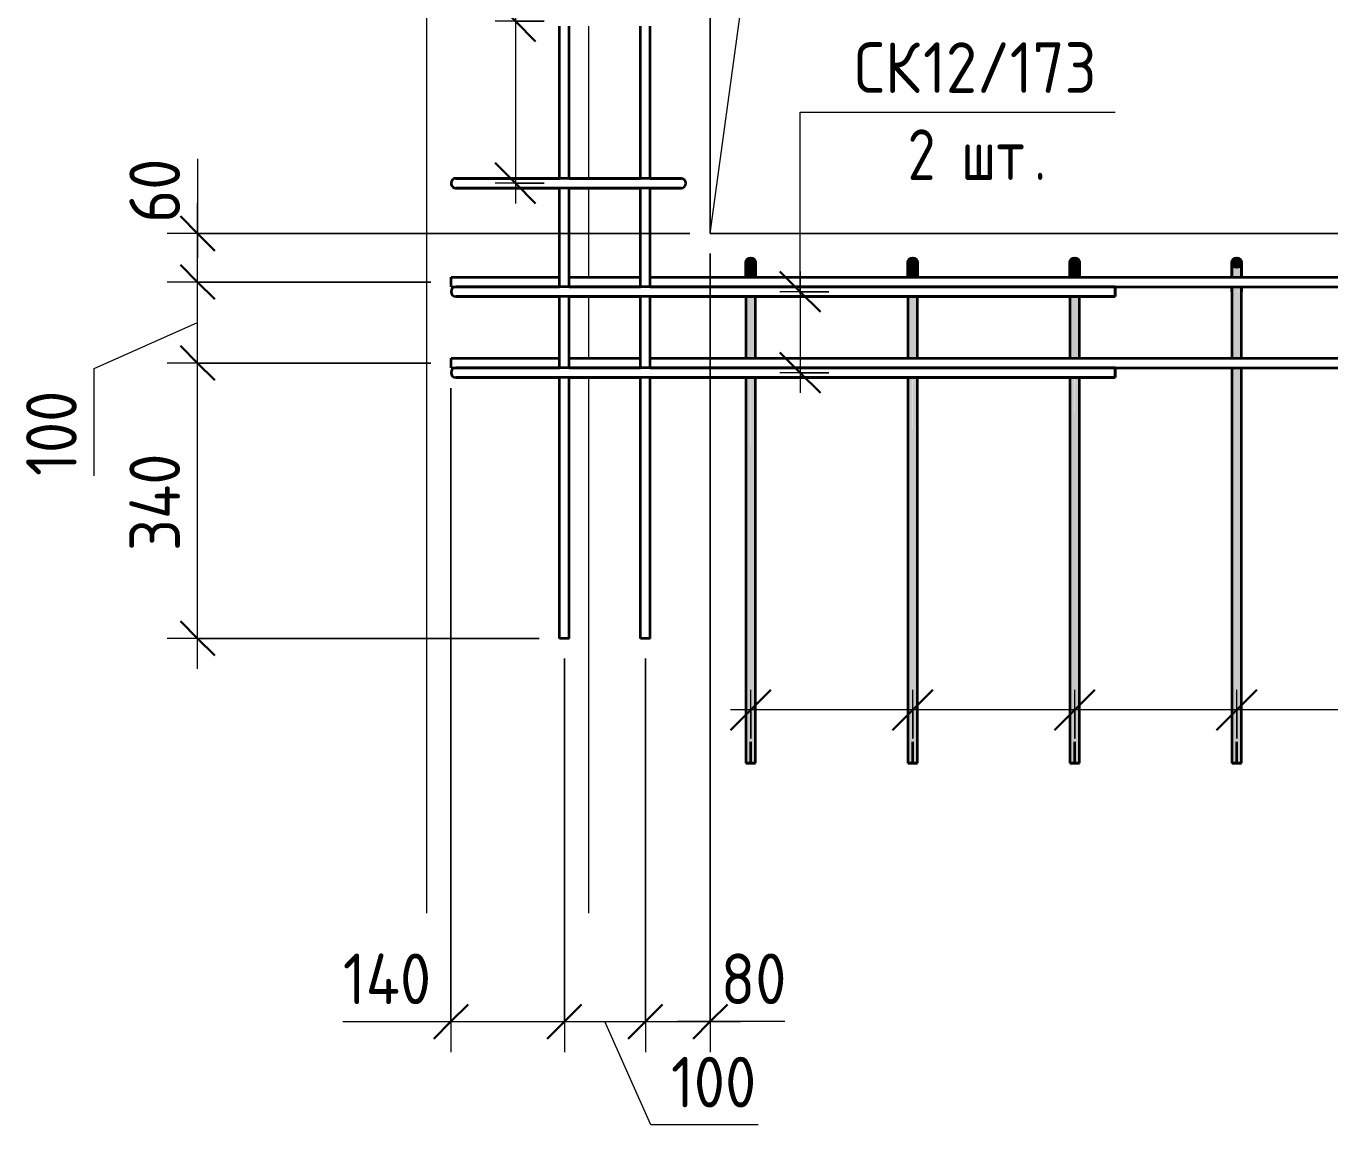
# Model space of a CAD drawing. Header units: millimetres. Extents: x -42469 to 17648, y -5898 to 81170.
# Drawn here: x 14429 to 16039, y -751 to 606 of the extents above; entities that cross this region are included whole.
import ezdxf

# ---------------------------------------------------------------- set-up
doc = ezdxf.new("R2010")
doc.units = ezdxf.units.MM
for name, color, linetype, lineweight in [('AA_Dim', 7, 'Continuous', 9), ('AA_Dim-25', 7, 'Continuous', 9), ('AA_Oformlenie', 7, 'Continuous', 9), ('AA_Vinoska', 7, 'Continuous', 9), ('AF_Okno', 7, 'Continuous', 18), ('AF_Stena_Опалубка', 253, 'Continuous', 18), ('KR_Armatura_Tonkie', 7, 'Continuous', 20)]:
    doc.layers.add(name, color=color, linetype=linetype, lineweight=lineweight)
doc.styles.add('ISOCPEUR_10', font='isocpeur.ttf', dxfattribs={"width": 0.9, "height": 62.5})
doc.styles.add('ISOCPEUR_11', font='isocpeur.ttf', dxfattribs={"width": 0.8, "height": 62.5})
doc.dimstyles.new('00_Точн_3_знака__прозр__3', dxfattribs={"dimscale": 304.8, "dimtxt": 62.248823, "dimasz": 0.139436, "dimexe": 0.123031, "dimexo": 0.082021, "dimgap": 0.008202, "dimtad": 1, "dimdec": 3, "dimrnd": 0.001, "dimdsep": 46, "dimtxsty": 'ISOCPEUR_10', "dimblk1": 'OBLIQUE', "dimblk2": 'OBLIQUE', "dimsah": 1, "dimcen": 0.09, "dimdle": 0.123031, "dimazin": 0, "dimtfac": 1, "dimtdec": 4, "dimtix": 1, "dimtmove": 1, "dimatfit": 3, "dimfxl": 1, "dimtvp": 1, "dimtolj": 1, "dimtzin": 0, "dimlwd": 18, "dimlwe": 18, "dimarcsym": 2})
doc.dimstyles.new('00_Точн_3_знака__прозр__4', dxfattribs={"dimscale": 304.8, "dimtxt": 62.248823, "dimasz": 0.139436, "dimexe": 0.123031, "dimexo": 0.082021, "dimgap": 0.008202, "dimtad": 1, "dimdec": 3, "dimrnd": 0.001, "dimdsep": 46, "dimtxsty": 'ISOCPEUR_10', "dimblk1": 'OBLIQUE', "dimblk2": 'OBLIQUE', "dimsah": 1, "dimcen": 0.09, "dimdle": 0.123031, "dimazin": 0, "dimtfac": 1, "dimtdec": 4, "dimtix": 1, "dimtmove": 0, "dimatfit": 3, "dimfxl": 1, "dimtvp": 1, "dimtolj": 1, "dimtzin": 0, "dimlwd": 18, "dimlwe": 18, "dimarcsym": 2})
doc.dimstyles.new('10_Раскладка_арматуры_с_засечками', dxfattribs={"dimscale": 304.8, "dimtxt": 0.18, "dimasz": 0.164042, "dimexe": 0.082021, "dimexo": 0, "dimgap": 0, "dimtad": 1, "dimdec": 3, "dimrnd": 0.001, "dimdsep": 46, "dimtxsty": 'ISOCPEUR_11', "dimblk1": 'OBLIQUE', "dimblk2": 'OBLIQUE', "dimsah": 1, "dimcen": 0.09, "dimdle": 0.082021, "dimazin": 0, "dimtfac": 1, "dimtdec": 4, "dimtix": 1, "dimtmove": 0, "dimatfit": 3, "dimfxl": 1, "dimtvp": 1, "dimtolj": 1, "dimtzin": 0, "dimlwd": 18, "dimlwe": 18, "dimarcsym": 2})
doc.dimstyles.new('10_Раскладка_арматуры_с_засечками_5', dxfattribs={"dimscale": 304.8, "dimtxt": 0.18, "dimasz": 0.164042, "dimexe": 0.082021, "dimexo": 0, "dimgap": 0, "dimtad": 1, "dimdec": 3, "dimrnd": 0.001, "dimdsep": 46, "dimtxsty": 'ISOCPEUR_11', "dimblk1": 'OBLIQUE', "dimblk2": 'OBLIQUE', "dimsah": 1, "dimcen": 0.09, "dimdle": 0.082021, "dimazin": 0, "dimtfac": 1, "dimtdec": 4, "dimtix": 1, "dimtmove": 2, "dimatfit": 3, "dimfxl": 1, "dimtvp": 1, "dimtolj": 1, "dimtzin": 0, "dimlwd": 18, "dimlwe": 18, "dimarcsym": 2})

# ---------------------------------------------------------------- blocks, each defined once
blk = doc.blocks.new('231_Отверстие прямоугольное в стене _Окно_Стена_ - Отверстие прямоугольное с обрамлением-4137425-Схема обрамления отверстия в стене 1500х2500')
at = {"layer": 'AF_Okno', "lineweight": 9}
blk.add_line((-36779.9, 350), (-36479.9, 2550), dxfattribs=at)
blk = doc.blocks.new('350_Стержень П торец СК-СГ _НесАрм_РабПлоск_ - 350_Стержень П торец СК-СГ _НесАрм_РабПлоск_-4048872-Схема обрамления отверстия в стене 1500х2500')
at = {"layer": 'KR_Armatura_Tonkie', "lineweight": 35}
for points in [[(-36729.9, 308), (-36728.3, 308.2), (-36726.9, 308.8), (-36725.6, 309.8), (-36724.7, 311), (-36724.1, 312.6), (-36723.9, 314), (-36724.1, 315.6), (-36724.7, 317), (-36725.6, 318.2), (-36726.9, 319.2), (-36728.3, 319.8), (-36729.9, 320), (-36731.4, 319.8), (-36732.9, 319.2), (-36734.1, 318.2), (-36735.1, 317), (-36735.7, 315.6), (-36735.9, 314), (-36735.7, 312.4), (-36735.1, 311), (-36734.1, 309.8), (-36732.9, 308.8), (-36731.4, 308.2)], [(-36729.9, 296), (-36729.9, 308), (-36731.4, 308.2), (-36733.3, 309.1), (-36734.7, 310.5), (-36735.3, 311.6), (-36735.7, 312.7), (-36735.6, 309.8), (-36735.9, 308.1), (-36735.8, 296), (-36733.3, 296)], [(-36735.8, 308.6), (-36735.7, 311.1), (-36735.8, 308.8)], [(-36729.9, 296), (-36723.9, 296.3), (-36724.1, 312.4), (-36725.1, 310.5), (-36726.5, 309.1), (-36726.9, 308.8), (-36728.8, 308.1), (-36729.9, 308), (-36729.9, 299)], [(-36723.9, 307.3), (-36724.1, 309.7), (-36724, 308.1), (-36723.9, 307.4)]]:
    blk.add_hatch(color=256, dxfattribs=at).paths.add_polyline_path(points)
h = blk.add_hatch(color=256, dxfattribs=at)
h.paths.add_polyline_path([(-36729.9, -303.9), (-36730.2, 172), (-36735.9, 172), (-36735.7, -303.9), (-36731.4, -303.9)])
h.paths.add_polyline_path([(-36731.6, 196), (-36729.9, 196), (-36729.9, 272), (-36735.9, 272), (-36735.7, 196), (-36732.9, 196)])
h = blk.add_hatch(color=256, dxfattribs=at)
h.paths.add_polyline_path([(-36729.9, -303.9), (-36723.9, -303.9), (-36724.1, 172), (-36729.9, 172), (-36729.9, -210.3)])
h.paths.add_polyline_path([(-36727.1, 196), (-36723.9, 196), (-36724.1, 272), (-36729.9, 272), (-36729.9, 196), (-36728.3, 196)])
at = {"layer": 'AA_Oformlenie'}
for start, end in [(90, 270), (270, 90)]:
    blk.add_arc((-36729.9, 314), 6, start, end, dxfattribs=at)
at = {"layer": 'KR_Armatura_Tonkie', "lineweight": 35}
for p, q in [((-36735.9, 272), (-36735.9, 196)), ((-36723.9, 196), (-36723.9, 272)), ((-36735.9, 172), (-36735.9, -303.9)), ((-36723.9, -303.9), (-36723.9, 172)), ((-36729.9, -303.9), (-36729.9, -277.9)), ((-36729.9, -303.9), (-36729.9, -277.9)), ((-36729.9, -303.9), (-36735.9, -303.9)), ((-36735.7, -303.9), (-36729.9, -303.9)), ((-36729.9, -303.9), (-36735.7, -303.9)), ((-36735.7, -303.9), (-36729.9, -303.9)), ((-36729.9, -303.9), (-36724.1, -303.9)), ((-36723.9, -303.9), (-36729.9, -303.9)), ((-36729.9, -303.9), (-36724.1, -303.9)), ((-36724.1, -303.9), (-36729.9, -303.9))]:
    blk.add_line(p, q, dxfattribs=at)
at = {"layer": 'KR_Armatura_Tonkie', "lineweight": 35, "flags": 128}
for points in [[(-36735.9, 314), (-36735.9, 312), (-36735.9, 306.4), (-36735.9, 297.6), (-36735.9, 296)], [(-36735.9, 296), (-36735.9, 300.2), (-36735.9, 308.2), (-36735.9, 312.9), (-36735.9, 314)], [(-36723.9, 296), (-36723.9, 300.2), (-36723.9, 308.2), (-36723.9, 312.9), (-36723.9, 314)], [(-36723.9, 314), (-36723.9, 312), (-36723.9, 306.4), (-36723.9, 297.6), (-36723.9, 296)]]:
    blk.add_lwpolyline(points, dxfattribs=at)
at = {"layer": 'KR_Armatura_Tonkie', "lineweight": 35}
blk.add_circle((-36729.9, 314), 6, dxfattribs=at)
blk = doc.blocks.new('350_Стержень П торец СК-СГ _НесАрм_РабПлоск_ - 350_Стержень П торец СК-СГ _НесАрм_РабПлоск_-V51-Схема обрамления отверстия в стене 1500х2500')
at = {"layer": 'KR_Armatura_Tonkie', "lineweight": 35}
for points in [[(-35329.9, 308), (-35328.3, 308.2), (-35326.9, 308.8), (-35325.6, 309.8), (-35324.7, 311), (-35324.1, 312.6), (-35323.9, 314), (-35324.1, 315.6), (-35324.7, 317), (-35325.6, 318.2), (-35326.9, 319.2), (-35328.3, 319.8), (-35329.9, 320), (-35331.4, 319.8), (-35332.9, 319.2), (-35334.1, 318.2), (-35335.1, 317), (-35335.7, 315.6), (-35335.9, 314), (-35335.7, 312.4), (-35335.1, 311), (-35334.1, 309.7), (-35332.9, 308.8), (-35331.4, 308.2)], [(-35333.3, 296), (-35329.9, 296), (-35329.9, 308), (-35331.4, 308.2), (-35333.3, 309.1), (-35334.7, 310.5), (-35335.3, 311.6), (-35335.7, 312.7), (-35335.6, 309.8), (-35335.9, 308.1), (-35335.8, 296), (-35333.9, 296)], [(-35335.8, 308.6), (-35335.7, 311.1), (-35335.8, 308.8)], [(-35328.2, 296), (-35323.9, 296.3), (-35324.1, 312.4), (-35325.1, 310.5), (-35326.5, 309.1), (-35326.9, 308.8), (-35328.8, 308.1), (-35329.9, 308), (-35329.9, 296)], [(-35323.9, 307.3), (-35324.1, 309.7), (-35324, 308.1), (-35323.9, 307.4)]]:
    blk.add_hatch(color=256, dxfattribs=at).paths.add_polyline_path(points)
h = blk.add_hatch(color=256, dxfattribs=at)
h.paths.add_polyline_path([(-35329.9, -303.9), (-35330.2, 172), (-35335.9, 172), (-35335.7, -303.9), (-35331.4, -303.9)])
h.paths.add_polyline_path([(-35331.6, 196), (-35329.9, 196), (-35329.9, 272), (-35335.9, 272), (-35335.7, 196), (-35332.9, 196)])
h = blk.add_hatch(color=256, dxfattribs=at)
h.paths.add_polyline_path([(-35329.9, -303.9), (-35323.9, -303.9), (-35324.1, 172), (-35329.9, 172), (-35329.9, -210.3)])
h.paths.add_polyline_path([(-35327.1, 196), (-35323.9, 196), (-35324.1, 272), (-35329.9, 272), (-35329.9, 196), (-35328.3, 196)])
at = {"layer": 'AA_Oformlenie'}
for start, end in [(90, 270), (270, 90)]:
    blk.add_arc((-35329.9, 314), 6, start, end, dxfattribs=at)
at = {"layer": 'KR_Armatura_Tonkie', "lineweight": 35}
for p, q in [((-35335.9, 272), (-35335.9, 196)), ((-35323.9, 196), (-35323.9, 272)), ((-35335.9, 172), (-35335.9, -303.9)), ((-35323.9, -303.9), (-35323.9, 172)), ((-35329.9, -303.9), (-35329.9, -277.9)), ((-35329.9, -303.9), (-35329.9, -277.9)), ((-35329.9, -303.9), (-35335.9, -303.9)), ((-35335.7, -303.9), (-35329.9, -303.9)), ((-35329.9, -303.9), (-35335.7, -303.9)), ((-35335.7, -303.9), (-35329.9, -303.9)), ((-35329.9, -303.9), (-35324.1, -303.9)), ((-35323.9, -303.9), (-35329.9, -303.9)), ((-35329.9, -303.9), (-35324.1, -303.9)), ((-35324.1, -303.9), (-35329.9, -303.9))]:
    blk.add_line(p, q, dxfattribs=at)
at = {"layer": 'KR_Armatura_Tonkie', "lineweight": 35, "flags": 128}
for points in [[(-35335.9, 314), (-35335.9, 312), (-35335.9, 306.4), (-35335.9, 297.6), (-35335.9, 296)], [(-35335.9, 296), (-35335.9, 300.2), (-35335.9, 308.2), (-35335.9, 312.9), (-35335.9, 314)], [(-35323.9, 296), (-35323.9, 300.2), (-35323.9, 308.2), (-35323.9, 312.9), (-35323.9, 314)], [(-35323.9, 314), (-35323.9, 312), (-35323.9, 306.4), (-35323.9, 297.6), (-35323.9, 296)]]:
    blk.add_lwpolyline(points, dxfattribs=at)
at = {"layer": 'KR_Armatura_Tonkie', "lineweight": 35}
blk.add_circle((-35329.9, 314), 6, dxfattribs=at)
blk = doc.blocks.new('350_Стержень П торец СК-СГ _НесАрм_РабПлоск_ - 350_Стержень П торец СК-СГ _НесАрм_РабПлоск_-V52-Схема обрамления отверстия в стене 1500х2500')
at = {"layer": 'KR_Armatura_Tonkie', "lineweight": 35}
for points in [[(-36129.9, 308), (-36128.3, 308.2), (-36126.9, 308.8), (-36125.6, 309.8), (-36124.7, 311), (-36124.1, 312.6), (-36123.9, 314), (-36124.1, 315.6), (-36124.7, 317), (-36125.6, 318.2), (-36126.9, 319.2), (-36128.3, 319.8), (-36129.9, 320), (-36131.4, 319.8), (-36132.9, 319.2), (-36134.1, 318.2), (-36135.1, 317), (-36135.7, 315.6), (-36135.9, 314), (-36135.7, 312.4), (-36135.1, 311), (-36134.1, 309.8), (-36132.9, 308.8), (-36131.4, 308.2)], [(-36123.9, 307.3), (-36124.1, 309.7), (-36124, 308.1), (-36123.9, 307.4)]]:
    blk.add_hatch(color=256, dxfattribs=at).paths.add_polyline_path(points)
h = blk.add_hatch(color=256, dxfattribs=at)
h.paths.add_polyline_path([(-36129.9, 278), (-36129.9, 284), (-36135.4, 284), (-36135.7, 278), (-36131.4, 278)])
h.paths.add_polyline_path([(-36129.9, 296), (-36129.9, 308), (-36131.4, 308.2), (-36133.3, 309.1), (-36134.7, 310.5), (-36135.3, 311.6), (-36135.7, 312.7), (-36135.6, 309.8), (-36135.9, 308.1), (-36135.8, 296), (-36133, 296)])
h = blk.add_hatch(color=256, dxfattribs=at)
h.paths.add_polyline_path([(-36135.9, 278), (-36135.6, 284), (-36135.7, 284), (-36135.8, 282.4)])
h.paths.add_polyline_path([(-36135.8, 308.6), (-36135.7, 311.1), (-36135.8, 308.8)])
h = blk.add_hatch(color=256, dxfattribs=at)
h.paths.add_polyline_path([(-36124.1, 278), (-36123.9, 278.1), (-36124.1, 284), (-36129.9, 284), (-36129.9, 278), (-36124.3, 278)])
h.paths.add_polyline_path([(-36125, 296), (-36123.9, 296.3), (-36124.1, 312.4), (-36125.1, 310.5), (-36126.5, 309.1), (-36126.9, 308.8), (-36128.8, 308.1), (-36129.9, 308), (-36129.9, 296), (-36125.4, 296)])
h = blk.add_hatch(color=256, dxfattribs=at)
h.paths.add_polyline_path([(-36129.9, -303.9), (-36130.1, 184), (-36135.9, 184), (-36135.7, -303.9), (-36131.4, -303.9)])
h.paths.add_polyline_path([(-36135.7, 196), (-36129.9, 196), (-36129.9, 278), (-36135.9, 277.7), (-36135.9, 196)])
h = blk.add_hatch(color=256, dxfattribs=at)
h.paths.add_polyline_path([(-36129.9, -303.9), (-36123.9, -303.9), (-36124.1, 184), (-36129.9, 184), (-36129.9, -210.3)])
h.paths.add_polyline_path([(-36125.8, 196), (-36123.9, 196), (-36124.1, 278), (-36129.9, 277.7), (-36129.9, 196), (-36126.9, 196)])
at = {"layer": 'AA_Oformlenie'}
for start, end in [(90, 270), (270, 90)]:
    blk.add_arc((-36129.9, 314), 6, start, end, dxfattribs=at)
at = {"layer": 'KR_Armatura_Tonkie', "lineweight": 35}
for p, q in [((-36135.9, 284), (-36135.9, 278)), ((-36135.9, 278), (-36135.9, 284)), ((-36135.9, 278), (-36135.9, 196)), ((-36123.9, 278), (-36123.9, 284)), ((-36123.9, 284), (-36123.9, 278)), ((-36123.9, 196), (-36123.9, 278)), ((-36135.9, 184), (-36135.9, -303.9)), ((-36123.9, -303.9), (-36123.9, 184)), ((-36129.9, -303.9), (-36129.9, -277.9)), ((-36129.9, -303.9), (-36129.9, -277.9)), ((-36129.9, -303.9), (-36135.9, -303.9)), ((-36135.7, -303.9), (-36129.9, -303.9)), ((-36129.9, -303.9), (-36135.7, -303.9)), ((-36135.7, -303.9), (-36129.9, -303.9)), ((-36129.9, -303.9), (-36124.1, -303.9)), ((-36123.9, -303.9), (-36129.9, -303.9)), ((-36129.9, -303.9), (-36124.1, -303.9)), ((-36124.1, -303.9), (-36129.9, -303.9))]:
    blk.add_line(p, q, dxfattribs=at)
at = {"layer": 'KR_Armatura_Tonkie', "lineweight": 35, "flags": 128}
for points in [[(-36135.9, 314), (-36135.9, 312), (-36135.9, 306.4), (-36135.9, 297.6), (-36135.9, 296)], [(-36135.9, 296), (-36135.9, 300.2), (-36135.9, 308.2), (-36135.9, 312.9), (-36135.9, 314)], [(-36123.9, 296), (-36123.9, 300.2), (-36123.9, 308.2), (-36123.9, 312.9), (-36123.9, 314)], [(-36123.9, 314), (-36123.9, 312), (-36123.9, 306.4), (-36123.9, 297.6), (-36123.9, 296)]]:
    blk.add_lwpolyline(points, dxfattribs=at)
at = {"layer": 'KR_Armatura_Tonkie', "lineweight": 35}
blk.add_circle((-36129.9, 314), 6, dxfattribs=at)
blk = doc.blocks.new('DIMBLOCK170-Схема обрамления отверстия в стене 1500х2500')
at = {"layer": 'AA_Dim-25', "lineweight": 30}
for p, q in [((15923.6, -238.4), (15948.6, -213.4)), ((16123.6, -238.4), (16148.6, -213.4)), ((15923.6, -238.4), (15898.6, -263.4)), ((16123.6, -238.4), (16098.6, -263.4))]:
    blk.add_line(p, q, dxfattribs=at)
at = {"layer": 'AA_Dim-25', "lineweight": 18}
for p, q in [((15923.6, -273.8), (15923.6, -213.4)), ((16123.6, -273.8), (16123.6, -213.4)), ((16123.6, -238.4), (15923.6, -238.4)), ((15923.6, -238.4), (15923.6, -273.8)), ((16123.6, -238.4), (16123.6, -273.8))]:
    blk.add_line(p, q, dxfattribs=at)
blk = doc.blocks.new('_Oblique')
at = {"color": 0, "linetype": 'ByBlock', "lineweight": -2}
blk.add_line((-0.5, -0.5), (0.5, 0.5), dxfattribs=at)
blk = doc.blocks.new('DIMBLOCK171-Схема обрамления отверстия в стене 1500х2500')
at = {"layer": 'AA_Dim-25', "lineweight": 30}
for p, q in [((15723.6, -238.4), (15748.6, -213.4)), ((15923.6, -238.4), (15948.6, -213.4)), ((15723.6, -238.4), (15698.6, -263.4)), ((15923.6, -238.4), (15898.6, -263.4))]:
    blk.add_line(p, q, dxfattribs=at)
at = {"layer": 'AA_Dim-25', "lineweight": 18}
for p, q in [((15723.6, -273.8), (15723.6, -213.4)), ((15923.6, -273.8), (15923.6, -213.4)), ((15923.6, -238.4), (15723.6, -238.4)), ((15723.6, -238.4), (15723.6, -273.8)), ((15923.6, -238.4), (15923.6, -273.8))]:
    blk.add_line(p, q, dxfattribs=at)
blk = doc.blocks.new('DIMBLOCK172-Схема обрамления отверстия в стене 1500х2500')
at = {"layer": 'AA_Dim-25', "lineweight": 30}
for p, q in [((15523.6, -238.4), (15548.6, -213.4)), ((15723.6, -238.4), (15748.6, -213.4)), ((15523.6, -238.4), (15498.6, -263.4)), ((15723.6, -238.4), (15698.6, -263.4))]:
    blk.add_line(p, q, dxfattribs=at)
at = {"layer": 'AA_Dim-25', "lineweight": 18}
for p, q in [((15523.6, -273.8), (15523.6, -213.4)), ((15723.6, -273.8), (15723.6, -213.4)), ((15723.6, -238.4), (15523.6, -238.4)), ((15523.6, -238.4), (15523.6, -273.8)), ((15723.6, -238.4), (15723.6, -273.8))]:
    blk.add_line(p, q, dxfattribs=at)
blk = doc.blocks.new('DIMBLOCK173-Схема обрамления отверстия в стене 1500х2500')
at = {"layer": 'AA_Dim-25', "lineweight": 30}
for p, q in [((15323.6, -238.4), (15348.6, -213.4)), ((15523.6, -238.4), (15548.6, -213.4)), ((15323.6, -238.4), (15298.6, -263.4)), ((15523.6, -238.4), (15498.6, -263.4))]:
    blk.add_line(p, q, dxfattribs=at)
at = {"layer": 'AA_Dim-25', "lineweight": 18}
for p, q in [((15323.6, -273.8), (15323.6, -213.4)), ((15523.6, -273.8), (15523.6, -213.4)), ((15523.6, -238.4), (15298.6, -238.4)), ((15323.6, -238.4), (15323.6, -273.8)), ((15523.6, -238.4), (15523.6, -273.8))]:
    blk.add_line(p, q, dxfattribs=at)
blk = doc.blocks.new('DIMBLOCK180-Схема обрамления отверстия в стене 1500х2500')
at = {"layer": 'AA_Dim-25', "lineweight": 30}
for p, q in [((14640.7, 190), (14619.5, 211.3)), ((14640.7, 190), (14662, 168.8)), ((14640.7, -150), (14619.5, -128.7)), ((14640.7, -150), (14662, -171.2))]:
    blk.add_line(p, q, dxfattribs=at)
at = {"layer": 'AA_Dim-25', "lineweight": 18}
for p, q in [((14928.6, 190), (14603.2, 190)), ((14640.7, -187.5), (14640.7, 190)), ((14640.7, 190), (14928.6, 190)), ((15062.6, -150), (14603.2, -150)), ((14640.7, -150), (15062.6, -150))]:
    blk.add_line(p, q, dxfattribs=at)
at = {"layer": 'AA_Dim-25', "color": 0, "lineweight": 18, "insert": (14556.6, -42.2), "char_height": 62.5, "width": 149.397, "attachment_point": 1, "rotation": 90, "line_spacing_factor": 1.149209, "style": 'ISOCPEUR_10'}
blk.add_mtext('340', dxfattribs=at)
blk = doc.blocks.new('DIMBLOCK181-Схема обрамления отверстия в стене 1500х2500')
at = {"layer": 'AA_Dim-25', "lineweight": 30}
for p, q in [((14640.7, 290), (14619.5, 311.3)), ((14640.7, 290), (14662, 268.8)), ((14640.7, 190), (14619.5, 211.3)), ((14640.7, 190), (14662, 168.8))]:
    blk.add_line(p, q, dxfattribs=at)
at = {"layer": 'AA_Dim-25', "lineweight": 18}
for p, q in [((14928.6, 290), (14603.2, 290)), ((14640.7, 190), (14640.7, 290)), ((14640.7, 290), (14928.6, 290)), ((14513.2, 183.4), (14640.7, 240)), ((14513.2, 50.6), (14513.2, 183.4)), ((14928.6, 190), (14603.2, 190)), ((14640.7, 190), (14928.6, 190))]:
    blk.add_line(p, q, dxfattribs=at)
at = {"layer": 'AA_Dim-25', "color": 0, "lineweight": 18, "insert": (14429.1, 50.6), "char_height": 62.5, "width": 129.286, "attachment_point": 1, "rotation": 90, "line_spacing_factor": 1.149209, "style": 'ISOCPEUR_10'}
blk.add_mtext('100', dxfattribs=at)
blk = doc.blocks.new('DIMBLOCK182-Схема обрамления отверстия в стене 1500х2500')
at = {"layer": 'AA_Dim-25', "lineweight": 18}
for p, q in [((14640.7, 442.1), (14640.7, 338.1)), ((14640.7, 290), (14640.7, 387.5)), ((15248.6, 350), (14603.2, 350)), ((14640.7, 350), (15248.6, 350)), ((14640.7, 338.1), (14640.7, 320)), ((14928.6, 290), (14603.2, 290)), ((14640.7, 290), (14928.6, 290))]:
    blk.add_line(p, q, dxfattribs=at)
at = {"layer": 'AA_Dim-25', "lineweight": 30}
for p, q in [((14640.7, 350), (14619.5, 371.2)), ((14640.7, 350), (14662, 328.7)), ((14640.7, 290), (14619.5, 311.3)), ((14640.7, 290), (14662, 268.8))]:
    blk.add_line(p, q, dxfattribs=at)
at = {"layer": 'AA_Dim-25', "color": 0, "lineweight": 18, "insert": (14556.6, 363.1), "char_height": 62.5, "width": 94.81, "attachment_point": 1, "rotation": 90, "line_spacing_factor": 1.149209, "style": 'ISOCPEUR_10'}
blk.add_mtext('60', dxfattribs=at)
blk = doc.blocks.new('DIMBLOCK183-Схема обрамления отверстия в стене 1500х2500')
at = {"layer": 'AA_Dim-25', "lineweight": 18}
for p, q in [((14953.6, 159), (14953.6, -660.7)), ((14953.6, -623.2), (14953.6, 159)), ((15093.6, -175), (15093.6, -660.7)), ((15093.6, -623.2), (15093.6, -175)), ((14820.1, -623.2), (14958.8, -623.2)), ((14916.1, -623.2), (15093.6, -623.2)), ((14958.8, -623.2), (15023.6, -623.2))]:
    blk.add_line(p, q, dxfattribs=at)
at = {"layer": 'AA_Dim-25', "lineweight": 30}
for p, q in [((14953.6, -623.2), (14974.9, -602)), ((15093.6, -623.2), (15114.9, -602)), ((14953.6, -623.2), (14932.4, -644.5)), ((15093.6, -623.2), (15072.4, -644.5))]:
    blk.add_line(p, q, dxfattribs=at)
at = {"layer": 'AA_Dim-25', "color": 0, "lineweight": 18, "insert": (14820.1, -539.1), "char_height": 62.5, "width": 136.469, "attachment_point": 1, "line_spacing_factor": 1.149209, "style": 'ISOCPEUR_10'}
blk.add_mtext('140', dxfattribs=at)
blk = doc.blocks.new('DIMBLOCK184-Схема обрамления отверстия в стене 1500х2500')
at = {"layer": 'AA_Dim-25', "lineweight": 18}
for p, q in [((15093.6, -175), (15093.6, -660.7)), ((15093.6, -623.2), (15093.6, -175)), ((15193.6, -175), (15193.6, -660.7)), ((15193.6, -623.2), (15193.6, -175)), ((15093.6, -623.2), (15193.6, -623.2)), ((15200.2, -750.7), (15143.6, -623.2)), ((15333, -750.7), (15200.2, -750.7))]:
    blk.add_line(p, q, dxfattribs=at)
at = {"layer": 'AA_Dim-25', "lineweight": 30}
for p, q in [((15093.6, -623.2), (15114.9, -602)), ((15193.6, -623.2), (15214.9, -602)), ((15093.6, -623.2), (15072.4, -644.5)), ((15193.6, -623.2), (15172.4, -644.5))]:
    blk.add_line(p, q, dxfattribs=at)
at = {"layer": 'AA_Dim-25', "color": 0, "lineweight": 18, "insert": (15225.2, -666.6), "char_height": 62.5, "width": 129.286, "attachment_point": 1, "line_spacing_factor": 1.149209, "style": 'ISOCPEUR_10'}
blk.add_mtext('100', dxfattribs=at)
blk = doc.blocks.new('DIMBLOCK185-Схема обрамления отверстия в стене 1500х2500')
at = {"layer": 'AA_Dim-25', "lineweight": 18}
for p, q in [((15273.6, 325), (15273.6, -660.7)), ((15273.6, -623.2), (15273.6, 325)), ((15193.6, -175), (15193.6, -660.7)), ((15193.6, -623.2), (15193.6, -175)), ((15193.6, -623.2), (15311.1, -623.2)), ((15261.7, -623.2), (15233.6, -623.2)), ((15365.7, -623.2), (15261.7, -623.2))]:
    blk.add_line(p, q, dxfattribs=at)
at = {"layer": 'AA_Dim-25', "lineweight": 30}
for p, q in [((15193.6, -623.2), (15214.9, -602)), ((15273.6, -623.2), (15294.9, -602)), ((15193.6, -623.2), (15172.4, -644.5)), ((15273.6, -623.2), (15252.4, -644.5))]:
    blk.add_line(p, q, dxfattribs=at)
at = {"layer": 'AA_Dim-25', "color": 0, "lineweight": 18, "insert": (15286.7, -539.1), "char_height": 62.5, "width": 94.81, "attachment_point": 1, "line_spacing_factor": 1.149209, "style": 'ISOCPEUR_10'}
blk.add_mtext('80', dxfattribs=at)
blk = doc.blocks.new('DIMBLOCK211-Схема обрамления отверстия в стене 1500х2500')
at = {"layer": 'AA_Dim-25', "lineweight": 30}
for p, q in [((15033.1, 812), (15008.1, 837)), ((15033.1, 812), (15058.1, 787)), ((15033.1, 612), (15008.1, 637)), ((15033.1, 612), (15058.1, 587))]:
    blk.add_line(p, q, dxfattribs=at)
at = {"layer": 'AA_Dim-25', "lineweight": 18}
for p, q in [((15068.5, 812), (15008.1, 812)), ((15033.1, 812), (15033.1, 612)), ((15033.1, 812), (15068.5, 812)), ((15068.5, 612), (15008.1, 612)), ((15033.1, 612), (15068.5, 612))]:
    blk.add_line(p, q, dxfattribs=at)
blk = doc.blocks.new('DIMBLOCK212-Схема обрамления отверстия в стене 1500х2500')
at = {"layer": 'AA_Dim-25', "lineweight": 30}
for p, q in [((15033.1, 612), (15008.1, 637)), ((15033.1, 612), (15058.1, 587)), ((15033.1, 412), (15008.1, 437)), ((15033.1, 412), (15058.1, 387))]:
    blk.add_line(p, q, dxfattribs=at)
at = {"layer": 'AA_Dim-25', "lineweight": 18}
for p, q in [((15068.5, 612), (15008.1, 612)), ((15033.1, 612), (15033.1, 387)), ((15033.1, 612), (15068.5, 612)), ((15068.5, 412), (15008.1, 412)), ((15033.1, 412), (15068.5, 412))]:
    blk.add_line(p, q, dxfattribs=at)
blk = doc.blocks.new('042_М_Арматуры - Диам длина поз _ Комментарий-3662934-Схема обрамления отверстия в стене 1500х2500')
at = {"layer": 'AA_Vinoska'}
blk.add_line((-34755.3, -236), (-34405.3, -236), dxfattribs=at)
blk = doc.blocks.new('DIMBLOCK217-Схема обрамления отверстия в стене 1500х2500')
at = {"layer": 'AA_Dim-25', "lineweight": 30}
for p, q in [((15384.6, 278), (15359.6, 303)), ((15384.6, 278), (15409.6, 253)), ((15384.6, 178), (15359.6, 203)), ((15384.6, 178), (15409.6, 153))]:
    blk.add_line(p, q, dxfattribs=at)
at = {"layer": 'AA_Dim-25', "lineweight": 18}
for p, q in [((15384.6, 303), (15384.6, 153)), ((15420, 278), (15359.6, 278)), ((15384.6, 278), (15420, 278)), ((15420, 178), (15359.6, 178)), ((15384.6, 178), (15420, 178))]:
    blk.add_line(p, q, dxfattribs=at)

msp = doc.modelspace()

# ---------------------------------------------------------------- linework, layer by layer
at = {"layer": 'AA_Vinoska'}
for p, q in [((15384.6908, 499.6577), (15423.6833, 499.6577)), ((15384.6908, 275.5444), (15384.6908, 499.6577))]:
    msp.add_line(p, q, dxfattribs=at)
at = {"layer": 'AF_Stena_Опалубка', "lineweight": 20}
for p, q in [((14923.6218, -489.2246), (14923.6218, 3050)), ((15273.6218, 350), (15273.6218, 2850)), ((15273.6218, 2850), (15273.6218, 350)), ((15123.6218, 418), (15123.6218, 606)), ((15123.6218, 296), (15123.6218, 406)), ((16773.6218, 350), (15273.6218, 350)), ((15273.6218, 350), (16773.6218, 350)), ((15123.6218, 196), (15123.6218, 272)), ((15123.6218, -489.2246), (15123.6218, 172))]:
    msp.add_line(p, q, dxfattribs=at)
at = {"layer": 'KR_Armatura_Tonkie', "lineweight": 35}
for p, q in [((15087.6218, 418), (15087.6218, 606)), ((15087.6218, 418), (15087.6218, 606)), ((15099.6218, 418), (15099.6218, 606)), ((15099.6218, 418), (15099.6218, 606)), ((15187.6218, 418), (15187.6218, 606)), ((15187.6218, 418), (15187.6218, 606)), ((15199.6218, 418), (15199.6218, 606)), ((15199.6218, 418), (15199.6218, 606)), ((15021.0776, 418), (14959.6218, 418)), ((14959.6218, 418), (14995.6218, 418)), ((15021.0776, 406), (14959.6218, 406)), ((14959.6218, 406), (14995.6218, 406)), ((14995.6218, 406), (14959.6218, 406)), ((14959.6218, 406), (14970.1659, 406)), ((14970.1659, 418), (14970.1659, 418)), ((14995.6218, 418), (14970.1659, 418)), ((14970.1659, 418), (15007.3315, 418)), ((14970.1659, 406), (15007.3315, 406)), ((14995.6218, 418), (15087.6218, 418)), ((15201.6218, 418), (14995.6218, 418)), ((14995.6218, 406), (15087.6218, 406)), ((15201.6218, 406), (14995.6218, 406)), ((15058.2432, 418), (15021.0776, 418)), ((15058.2432, 406), (15021.0776, 406)), ((15087.6218, 284), (15087.6218, 406)), ((15087.6218, 296), (15087.6218, 406)), ((15099.6218, 418), (15187.6218, 418)), ((15099.6218, 406), (15187.6218, 406)), ((15099.6218, 284), (15099.6218, 406)), ((15099.6218, 296), (15099.6218, 406)), ((15187.6218, 284), (15187.6218, 406)), ((15187.6218, 296), (15187.6218, 406)), ((15199.6218, 418), (15201.6218, 418)), ((15199.6218, 406), (15201.6218, 406)), ((15199.6218, 284), (15199.6218, 406)), ((15199.6218, 296), (15199.6218, 406)), ((15201.6218, 418), (15237.6218, 418)), ((15237.6218, 418), (15201.6218, 418)), ((15201.6218, 406), (15237.6218, 406)), ((15237.6218, 406), (15201.6218, 406)), ((14953.6218, 296), (15087.6218, 296)), ((14953.6218, 284), (14953.6218, 296)), ((14953.6218, 296), (15087.6218, 296)), ((14953.6218, 284), (14953.6218, 296)), ((15099.6218, 296), (15187.6218, 296)), ((15099.6218, 296), (15187.6218, 296)), ((15199.6218, 296), (16847.6218, 296)), ((15199.6218, 296), (16847.6218, 296)), ((14953.6218, 284), (15087.6218, 284)), ((14953.6218, 284), (15087.6218, 284)), ((14995.6218, 284), (14959.6218, 284)), ((14959.6218, 284), (14995.6218, 284)), ((15773.6218, 284), (14995.6218, 284)), ((14995.6218, 284), (15087.6218, 284)), ((15099.6218, 284), (15187.6218, 284)), ((15099.6218, 284), (15187.6218, 284)), ((15099.6218, 284), (15187.6218, 284)), ((15199.6218, 284), (16847.6218, 284)), ((15199.6218, 284), (16847.6218, 284)), ((15199.6218, 284), (15773.6218, 284)), ((15773.6218, 284), (15773.6218, 272)), ((15773.6218, 272), (15773.6218, 284)), ((14995.6218, 272), (14959.6218, 272)), ((14959.6218, 272), (14995.6218, 272)), ((15773.6218, 272), (14995.6218, 272)), ((14995.6218, 272), (15087.6218, 272)), ((15087.6218, 184), (15087.6218, 272)), ((15087.6218, 196), (15087.6218, 272)), ((15099.6218, 184), (15099.6218, 272)), ((15099.6218, 196), (15099.6218, 272)), ((15099.6218, 272), (15187.6218, 272)), ((15187.6218, 184), (15187.6218, 272)), ((15187.6218, 196), (15187.6218, 272)), ((15199.6218, 184), (15199.6218, 272)), ((15199.6218, 196), (15199.6218, 272)), ((15199.6218, 272), (15773.6218, 272)), ((14953.6218, 196), (15087.6218, 196)), ((14953.6218, 184), (14953.6218, 196)), ((14953.6218, 196), (15087.6218, 196)), ((14953.6218, 184), (14953.6218, 196)), ((15099.6218, 196), (15187.6218, 196)), ((15099.6218, 196), (15187.6218, 196)), ((15199.6218, 196), (16847.6218, 196)), ((15199.6218, 196), (16847.6218, 196)), ((14953.6218, 184), (15087.6218, 184)), ((14953.6218, 184), (15087.6218, 184)), ((14995.6218, 184), (14959.6218, 184)), ((14959.6218, 184), (14995.6218, 184)), ((15773.6218, 184), (14995.6218, 184)), ((14995.6218, 184), (15087.6218, 184)), ((15099.6218, 184), (15187.6218, 184)), ((15099.6218, 184), (15187.6218, 184)), ((15099.6218, 184), (15187.6218, 184)), ((15199.6218, 184), (16847.6218, 184)), ((15199.6218, 184), (16847.6218, 184)), ((15199.6218, 184), (15773.6218, 184)), ((15773.6218, 184), (15773.6218, 172)), ((15773.6218, 172), (15773.6218, 184)), ((14995.6218, 172), (14959.6218, 172)), ((14959.6218, 172), (14995.6218, 172)), ((15773.6218, 172), (14995.6218, 172)), ((14995.6218, 172), (15087.6218, 172)), ((15087.6218, -150), (15087.6218, 172)), ((15087.6218, -150), (15087.6218, 172)), ((15099.6218, -150), (15099.6218, 172)), ((15099.6218, -150), (15099.6218, 172)), ((15099.6218, 172), (15187.6218, 172)), ((15187.6218, -150), (15187.6218, 172)), ((15187.6218, -150), (15187.6218, 172)), ((15199.6218, -150), (15199.6218, 172)), ((15199.6218, -150), (15199.6218, 172)), ((15199.6218, 172), (15773.6218, 172)), ((15099.6218, -150), (15087.6218, -150)), ((15099.6218, -150), (15087.6218, -150)), ((15199.6218, -150), (15187.6218, -150)), ((15199.6218, -150), (15187.6218, -150))]:
    msp.add_line(p, q, dxfattribs=at)
for centre, start, end in [((14959.6218, 412), 90, 270), ((14959.6218, 412), 90, 270), ((14959.6218, 412), 120.3733816, 270), ((14959.6218, 412), 90, 120), ((15237.6218, 412), 270, 90), ((15237.6218, 412), 270, 90), ((14959.6218, 278), 90, 270), ((14959.6218, 278), 90, 270), ((14959.6218, 178), 90, 270), ((14959.6218, 178), 90, 270)]:
    msp.add_arc(centre, 6, start, end, dxfattribs=at)

# ---------------------------------------------------------------- block references
at = {"layer": 'AA_Vinoska'}
msp.add_blockref('042_М_Арматуры - Диам длина поз _ Комментарий-3662934-Схема обрамления отверстия в стене 1500х2500', (50178.9512, 735.6165), dxfattribs=at)
at = {"layer": 'AF_Okno', "lineweight": 20}
msp.add_blockref('231_Отверстие прямоугольное в стене _Окно_Стена_ - Отверстие прямоугольное с обрамлением-4137425-Схема обрамления отверстия в стене 1500х2500', (52053.4961, 0), dxfattribs=at)
at = {"layer": 'KR_Armatura_Tonkie', "lineweight": 35}
for name, p in [('350_Стержень П торец СК-СГ _НесАрм_РабПлоск_ - 350_Стержень П торец СК-СГ _НесАрм_РабПлоск_-4048872-Схема обрамления отверстия в стене 1500х2500', (52053.4961, 0)), ('350_Стержень П торец СК-СГ _НесАрм_РабПлоск_ - 350_Стержень П торец СК-СГ _НесАрм_РабПлоск_-V51-Схема обрамления отверстия в стене 1500х2500', (50853.4961, 0)), ('350_Стержень П торец СК-СГ _НесАрм_РабПлоск_ - 350_Стержень П торец СК-СГ _НесАрм_РабПлоск_-V51-Схема обрамления отверстия в стене 1500х2500', (51053.4961, 0)), ('350_Стержень П торец СК-СГ _НесАрм_РабПлоск_ - 350_Стержень П торец СК-СГ _НесАрм_РабПлоск_-V52-Схема обрамления отверстия в стене 1500х2500', (52053.4961, 0))]:
    msp.add_blockref(name, p, dxfattribs=at)

# ---------------------------------------------------------------- texts
at = {"layer": 'AA_Vinoska', "char_height": 62.5, "attachment_point": 1}
for s, insert, width, style in [('СК', (15451.5493, 586.0103), 102.816422, 'ISOCPEUR_10'), ('12/173', (15536.3813, 586.0103), 263.354344, 'ISOCPEUR_10'), ('2 ', (15517.4243, 478.534), 80.16875, 'ISOCPEUR_11'), ('шт', (15583.5702, 478.534), 109.0295, 'ISOCPEUR_11'), ('\\fISOCPEUR|b0|i0|c204|p34|;\\W.8;.', (15673.5285, 478.534), 17.637125, 'ISOCPEUR_11')]:
    msp.add_mtext(s, dxfattribs=dict(at, insert=insert, width=width, style=style))

# ---------------------------------------------------------------- dimensions: what is measured, and where the dimension line sits
at = {"layer": 'AA_Dim', "lineweight": 18}
for base, p1, p2, dimstyle, override, picture, middle in [((15033.1426, 612), (15068.4979, 812), (15068.4979, 612), '10_Раскладка_арматуры_с_засечками', {"dimpost": '<>', "dimfxl": 200}, 'DIMBLOCK211-Схема обрамления отверстия в стене 1500х2500', (15001.8926, 712)), ((15033.1426, 412), (15068.4979, 612), (15068.4979, 412), '10_Раскладка_арматуры_с_засечками', {"dimpost": '<>', "dimfxl": 200}, 'DIMBLOCK212-Схема обрамления отверстия в стене 1500х2500', (15001.8926, 512)), ((15384.6088, 178), (15419.9641, 278), (15419.9641, 178), '10_Раскладка_арматуры_с_засечками_5', {"dimpost": '<>', "dimfxl": 100}, 'DIMBLOCK217-Схема обрамления отверстия в стене 1500х2500', (15353.3588, 228)), ((14640.7081, 190), (15087.6218, -150), (14953.6218, 190), '00_Точн_3_знака__прозр__4', {"dimpost": '<>', "dimfxl": 365.453143}, 'DIMBLOCK180-Схема обрамления отверстия в стене 1500х2500', (14606.9581, 20))]:
    dim = msp.add_linear_dim(base=base, p1=p1, p2=p2, angle=90, dimstyle=dimstyle, override=override, dxfattribs=at)
    dim.commit()
    dim.dimension.update_dxf_attribs({"geometry": picture, "text_midpoint": middle})
for base, p1, p2, override, picture, middle in [((14640.7081, 350), (14953.6218, 290), (15273.6218, 350), {"dimpost": '<>', "dimfxl": 325.576412}, 'DIMBLOCK182-Схема обрамления отверстия в стене 1500х2500', (14598.2213, 410.4946)), ((14640.7081, 290), (14953.6218, 190), (14953.6218, 290), {"dimpost": '<>', "dimfxl": 100}, 'DIMBLOCK181-Схема обрамления отверстия в стене 1500х2500', (14470.7213, 115.2921))]:
    dim = msp.add_linear_dim(base=base, p1=p1, p2=p2, angle=90, dimstyle='00_Точн_3_знака__прозр__3', override=override, dxfattribs=at)
    dim.commit()
    dim.dimension.update_dxf_attribs({"geometry": picture, "text_midpoint": middle, "dimtype": 160, "text_rotation": 90})
for base, p1, p2, override, picture, middle in [((15273.6218, -623.2237), (15193.6218, -150), (15273.6218, 350), {"dimpost": '<>', "dimfxl": 506.359556}, 'DIMBLOCK185-Схема обрамления отверстия в стене 1500х2500', (15334.1164, -580.7369)), ((15093.6218, -623.2237), (14953.6218, 184), (15093.6218, -150), {"dimpost": '<>', "dimfxl": 362.154663}, 'DIMBLOCK183-Схема обрамления отверстия в стене 1500х2500', (14888.2914, -580.7369)), ((15193.6218, -623.2237), (15093.6218, -150), (15193.6218, -150), {"dimpost": '<>', "dimfxl": 100}, 'DIMBLOCK184-Схема обрамления отверстия в стене 1500х2500', (15289.8774, -708.2369))]:
    dim = msp.add_linear_dim(base=base, p1=p1, p2=p2, dimstyle='00_Точн_3_знака__прозр__3', override=override, dxfattribs=at)
    dim.commit()
    dim.dimension.update_dxf_attribs({"geometry": picture, "text_midpoint": middle, "dimtype": 160})
for base, p1, p2, picture, middle in [((15323.6218, -238.4297), (15523.6218, -273.7851), (15323.6218, -273.7851), 'DIMBLOCK173-Схема обрамления отверстия в стене 1500х2500', (15423.6218, -207.1797)), ((15523.6218, -238.4297), (15723.6218, -273.7851), (15523.6218, -273.7851), 'DIMBLOCK172-Схема обрамления отверстия в стене 1500х2500', (15623.6218, -207.1797)), ((15723.6218, -238.4297), (15923.6218, -273.7851), (15723.6218, -273.7851), 'DIMBLOCK171-Схема обрамления отверстия в стене 1500х2500', (15823.6218, -207.1797)), ((15923.6218, -238.4297), (16123.6218, -273.7851), (15923.6218, -273.7851), 'DIMBLOCK170-Схема обрамления отверстия в стене 1500х2500', (16023.6218, -207.1797))]:
    dim = msp.add_linear_dim(base=base, p1=p1, p2=p2, dimstyle='10_Раскладка_арматуры_с_засечками', override={"dimpost": '<>', "dimfxl": 200}, dxfattribs=at)
    dim.commit()
    dim.dimension.update_dxf_attribs({"geometry": picture, "text_midpoint": middle})

doc.saveas('drawing.dxf')
